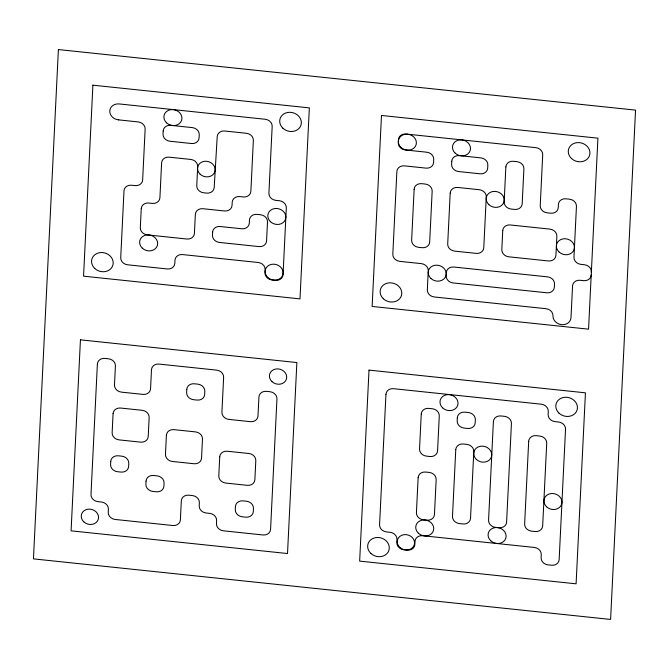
<?xml version="1.0" encoding="UTF-8"?>
<svg xmlns="http://www.w3.org/2000/svg" width="669" height="669" viewBox="0 0 669 669"><rect width="100%" height="100%" fill="white"/><g stroke="black" fill="none" stroke-linecap="round" stroke-linejoin="round"><path stroke-width="1" d="M118.446 119.851L138.24 121.934A7.292 6.33 16.1 0 1 145.148 129.058L142.648 179.986A7.292 6.33 16.1 0 1 135.121 185.597L131.517 185.221A7.292 6.33 16.1 0 0 123.991 190.824L120.721 257.674A7.292 6.33 16.1 0 0 127.62 264.799L167.3 268.963A7.292 6.33 16.1 0 0 174.826 263.352L174.985 260.166A7.292 6.33 16.1 0 1 182.512 254.563L258.259 262.507A7.292 6.33 16.1 0 1 265.158 269.632L265.008 272.818A7.292 6.33 16.1 0 0 271.907 279.935L275.519 280.319A7.292 6.33 16.1 0 0 283.046 274.708L286.315 207.858A7.292 6.33 16.1 0 0 279.416 200.733L275.804 200.357A7.292 6.33 16.1 0 1 268.905 193.232L272.174 126.382A7.292 6.33 16.1 0 0 265.275 119.266L119.182 103.929A9.115 7.919 16.1 0 0 109.766 111.096A9.115 7.919 16.1 0 0 118.748 119.876M591.371 271.865A7.292 6.33 16.1 0 0 584.472 264.74L580.859 264.364A7.292 6.33 16.1 0 1 573.96 257.239L576.452 206.311A7.292 6.33 16.1 0 0 569.553 199.186L565.941 198.802A7.292 6.33 16.1 0 0 558.414 204.413L558.264 207.599A7.292 6.33 16.1 0 1 550.738 213.21L547.125 212.826A7.292 6.33 16.1 0 1 540.226 205.709L542.718 154.773A7.292 6.33 16.1 0 0 535.819 147.648L405.958 134.026A7.292 6.33 16.1 0 0 398.431 139.637L398.272 142.815A7.292 6.33 16.1 0 0 405.18 149.94L426.822 152.214A7.292 6.33 16.1 0 1 433.721 159.339L433.571 162.517A7.292 6.33 16.1 0 1 426.044 168.128L404.394 165.853A7.292 6.33 16.1 0 0 396.868 171.465L392.82 254.228A7.292 6.33 16.1 0 0 399.719 261.353L421.361 263.628A7.292 6.33 16.1 0 1 428.269 270.744L427.332 289.844A7.292 6.33 16.1 0 0 434.231 296.969L546.055 308.702A7.292 6.33 16.1 0 1 552.962 315.801A9.115 7.919 16.1 0 0 561.609 324.666A9.115 7.919 16.1 0 0 571 317.65L572.555 285.889A7.292 6.33 16.1 0 1 580.082 280.278L583.686 280.654A7.292 6.33 16.1 0 0 591.212 275.051M58.395 49.565L33.45 558.874L610.605 619.435L635.55 110.126L58.395 49.565M80.439 339.835L71.081 530.835L287.511 553.539L296.869 362.548L80.439 339.835M92.907 85.18L83.558 276.172L299.988 298.884L309.346 107.885L92.907 85.18M97.381 364.011L90.992 494.525A7.292 6.33 16.1 0 0 97.891 501.65L101.496 502.026A7.292 6.33 16.1 0 1 108.403 509.151L108.244 512.337A7.292 6.33 16.1 0 0 115.143 519.453L172.861 525.516A7.292 6.33 16.1 0 0 180.387 519.905L181.324 500.805A7.292 6.33 16.1 0 1 188.85 495.194L192.455 495.57A7.292 6.33 16.1 0 1 199.362 502.695L199.203 505.881A7.292 6.33 16.1 0 0 206.111 513.006L209.715 513.382A7.292 6.33 16.1 0 1 216.614 520.507L216.463 523.685A7.292 6.33 16.1 0 0 223.362 530.81L263.042 534.974A7.292 6.33 16.1 0 0 270.569 529.363L276.958 398.849A7.292 6.33 16.1 0 0 270.059 391.733L266.454 391.348A7.292 6.33 16.1 0 0 258.928 396.96L257.991 416.059A7.292 6.33 16.1 0 1 250.465 421.671L228.823 419.396A7.292 6.33 16.1 0 1 221.916 412.271L223.63 377.257A7.292 6.33 16.1 0 0 216.731 370.133L159.013 364.078A7.292 6.33 16.1 0 0 151.487 369.689L150.55 388.789A7.292 6.33 16.1 0 1 143.024 394.401L121.382 392.126A7.292 6.33 16.1 0 1 114.483 385.001L115.419 365.901A7.292 6.33 16.1 0 0 108.512 358.785L104.908 358.4A7.292 6.33 16.1 0 0 97.381 364.011M110.736 461.401L110.586 464.587A7.292 6.33 16.1 0 0 117.485 471.712L121.097 472.088A7.292 6.33 16.1 0 0 128.624 466.477L128.774 463.291A7.292 6.33 16.1 0 0 121.875 456.174L118.262 455.79A7.292 6.33 16.1 0 0 110.736 461.401M113.078 413.651L112.141 432.751A7.292 6.33 16.1 0 0 119.049 439.876L140.691 442.15A7.292 6.33 16.1 0 0 148.217 436.539L149.154 417.439A7.292 6.33 16.1 0 0 142.246 410.314L120.604 408.04A7.292 6.33 16.1 0 0 113.078 413.651M141.251 208.636L140.314 227.736A7.292 6.33 16.1 0 0 147.213 234.861L186.894 239.025A7.292 6.33 16.1 0 0 194.42 233.414L195.356 214.314A7.292 6.33 16.1 0 1 202.883 208.703L224.525 210.978A7.292 6.33 16.1 0 0 232.051 205.366L232.21 202.18A7.292 6.33 16.1 0 1 239.736 196.569L243.34 196.954A7.292 6.33 16.1 0 0 250.867 191.342L253.359 140.406A7.292 6.33 16.1 0 0 246.46 133.29L224.734 131.007A7.292 6.33 16.1 0 0 217.216 136.543L214.197 187.496A7.292 6.33 16.1 0 1 206.671 193.107L203.66 192.789A7.292 6.33 16.1 0 1 196.761 185.664L197.698 166.564A7.292 6.33 16.1 0 0 190.79 159.439L169.148 157.173A7.292 6.33 16.1 0 0 161.622 162.776L159.908 197.798A7.292 6.33 16.1 0 1 152.381 203.401L148.777 203.025A7.292 6.33 16.1 0 0 141.251 208.636M146.034 481.103L145.875 484.289A7.292 6.33 16.1 0 0 152.775 491.406L156.387 491.79A7.292 6.33 16.1 0 0 163.913 486.179L164.064 482.993A7.292 6.33 16.1 0 0 157.165 475.868L153.561 475.492A7.292 6.33 16.1 0 0 146.034 481.103M163.186 130.948L163.027 134.135A7.292 6.33 16.1 0 0 169.926 141.251L191.568 143.526A7.292 6.33 16.1 0 0 199.094 137.914L199.253 134.728A7.292 6.33 16.1 0 0 192.354 127.612L170.712 125.337A7.292 6.33 16.1 0 0 163.186 130.948M166.405 435.243L165.469 454.343A7.292 6.33 16.1 0 0 172.376 461.468L194.018 463.742A7.292 6.33 16.1 0 0 201.545 458.131L202.481 439.031A7.292 6.33 16.1 0 0 195.574 431.906L173.932 429.64A7.292 6.33 16.1 0 0 166.405 435.243M186.785 389.391L186.626 392.578A7.292 6.33 16.1 0 0 193.525 399.694L197.138 400.079A7.292 6.33 16.1 0 0 204.664 394.467L204.814 391.281A7.292 6.33 16.1 0 0 197.915 384.157L194.311 383.78A7.292 6.33 16.1 0 0 186.785 389.391M212.617 232.118L212.458 235.304A7.292 6.33 16.1 0 0 219.357 242.429L259.037 246.593A7.292 6.33 16.1 0 0 266.563 240.982L267.5 221.882A7.292 6.33 16.1 0 0 260.601 214.757L256.988 214.381A7.292 6.33 16.1 0 0 249.462 219.992L249.311 223.17A7.292 6.33 16.1 0 1 241.785 228.781L220.143 226.515A7.292 6.33 16.1 0 0 212.617 232.118M219.733 456.843L218.796 475.943A7.292 6.33 16.1 0 0 225.704 483.06L247.346 485.334A7.292 6.33 16.1 0 0 254.872 479.723L255.809 460.623A7.292 6.33 16.1 0 0 248.901 453.498L227.259 451.232A7.292 6.33 16.1 0 0 219.733 456.843M235.429 506.483L235.279 509.661A7.292 6.33 16.1 0 0 242.178 516.786L245.791 517.17A7.292 6.33 16.1 0 0 253.317 511.559L253.467 508.373A7.292 6.33 16.1 0 0 246.568 501.248L242.956 500.872A7.292 6.33 16.1 0 0 235.429 506.483M369.012 370.116L359.654 561.115L576.093 583.82L585.442 392.828L369.012 370.116M381.489 115.461L372.131 306.452L588.561 329.165L597.919 138.165L381.489 115.461M385.954 394.292L379.566 524.805A7.292 6.33 16.1 0 0 386.465 531.93L390.077 532.307A7.292 6.33 16.1 0 1 396.976 539.431L396.826 542.618A7.292 6.33 16.1 0 0 403.725 549.734L407.329 550.119A7.292 6.33 16.1 0 0 414.855 544.507L415.014 541.321A7.292 6.33 16.1 0 1 422.54 535.71L534.364 547.451A7.292 6.33 16.1 0 1 541.263 554.568L541.112 557.754A7.292 6.33 16.1 0 0 548.011 564.879L551.624 565.255A7.292 6.33 16.1 0 0 559.15 559.644L565.539 429.13A7.292 6.33 16.1 0 0 558.64 422.014L555.027 421.629A7.292 6.33 16.1 0 1 548.128 414.512L548.279 411.326A7.292 6.33 16.1 0 0 541.38 404.201L393.481 388.681A7.292 6.33 16.1 0 0 385.954 394.292M414.128 189.277L411.636 240.204A7.292 6.33 16.1 0 0 418.535 247.329L422.147 247.706A7.292 6.33 16.1 0 0 429.674 242.103L432.166 191.167A7.292 6.33 16.1 0 0 425.258 184.042L421.654 183.666A7.292 6.33 16.1 0 0 414.128 189.277M418.133 477.658L416.419 512.671A7.292 6.33 16.1 0 0 423.318 519.796L426.931 520.173A7.292 6.33 16.1 0 0 434.457 514.57L436.171 479.548A7.292 6.33 16.1 0 0 429.264 472.431L425.66 472.046A7.292 6.33 16.1 0 0 418.133 477.658M421.253 413.994L419.538 449.008A7.292 6.33 16.1 0 0 426.437 456.133L430.042 456.509A7.292 6.33 16.1 0 0 437.568 450.906L439.282 415.884A7.292 6.33 16.1 0 0 432.383 408.759L428.779 408.383A7.292 6.33 16.1 0 0 421.253 413.994M446.298 272.643L446.148 275.82A7.292 6.33 16.1 0 0 453.047 282.945L546.841 292.788A7.292 6.33 16.1 0 0 554.367 287.177L554.517 283.999A7.292 6.33 16.1 0 0 547.618 276.874L453.825 267.031A7.292 6.33 16.1 0 0 446.298 272.643M450.204 193.057L447.703 243.993A7.292 6.33 16.1 0 0 454.611 251.118L476.253 253.384A7.292 6.33 16.1 0 0 483.779 247.781L486.271 196.845A7.292 6.33 16.1 0 0 479.372 189.72L457.73 187.454A7.292 6.33 16.1 0 0 450.204 193.057M451.759 161.229L451.6 164.407A7.292 6.33 16.1 0 0 458.508 171.532L480.15 173.806A7.292 6.33 16.1 0 0 487.676 168.195L487.835 165.009A7.292 6.33 16.1 0 0 480.927 157.892L459.285 155.618A7.292 6.33 16.1 0 0 451.759 161.229M455.765 449.61L452.487 516.46A7.292 6.33 16.1 0 0 459.394 523.584L462.998 523.961A7.292 6.33 16.1 0 0 470.524 518.35L473.803 451.5A7.292 6.33 16.1 0 0 466.895 444.383L463.291 443.999A7.292 6.33 16.1 0 0 455.765 449.61M457.32 417.782L457.17 420.96A7.292 6.33 16.1 0 0 464.069 428.085L467.673 428.461A7.292 6.33 16.1 0 0 475.199 422.858L475.358 419.672A7.292 6.33 16.1 0 0 468.459 412.547L464.846 412.171A7.292 6.33 16.1 0 0 457.32 417.782M493.396 421.562L488.562 520.248A7.292 6.33 16.1 0 0 495.461 527.364L499.074 527.749A7.292 6.33 16.1 0 0 506.6 522.138L511.434 423.46A7.292 6.33 16.1 0 0 504.526 416.335L500.922 415.951A7.292 6.33 16.1 0 0 493.396 421.562M502.745 230.571L501.817 249.671A7.292 6.33 16.1 0 0 508.716 256.796L548.396 260.96A7.292 6.33 16.1 0 0 555.922 255.349L556.859 236.249A7.292 6.33 16.1 0 0 549.951 229.124L510.271 224.96A7.292 6.33 16.1 0 0 502.745 230.571M505.864 166.907L504.15 201.921A7.292 6.33 16.1 0 0 511.057 209.046L514.662 209.422A7.292 6.33 16.1 0 0 522.188 203.811L523.902 168.797A7.292 6.33 16.1 0 0 517.003 161.672L513.391 161.296A7.292 6.33 16.1 0 0 505.864 166.907M528.686 441.264L524.63 524.028A7.292 6.33 16.1 0 0 531.537 531.153L535.141 531.529A7.292 6.33 16.1 0 0 542.668 525.918L546.724 443.154A7.292 6.33 16.1 0 0 539.824 436.037L536.212 435.653A7.292 6.33 16.1 0 0 528.686 441.264M399.803 547.326A8.747 7.602 16.1 0 0 414.278 544.8A8.747 7.602 16.1 0 0 403.624 534.732A8.747 7.602 16.1 0 0 399.803 547.326M401.015 147.423A9.115 7.919 16.1 0 0 416.101 144.788A9.115 7.919 16.1 0 0 404.996 134.302A9.115 7.919 16.1 0 0 401.015 147.423M559.05 251.996A9.115 7.919 16.1 0 0 574.136 249.361A9.115 7.919 16.1 0 0 563.03 238.875A9.115 7.919 16.1 0 0 559.05 251.996M267.751 277.418A9.115 7.919 16.1 0 0 282.828 274.783A9.115 7.919 16.1 0 0 271.731 264.305A9.115 7.919 16.1 0 0 267.751 277.418M490.737 540.786A9.115 7.919 16.1 0 0 505.814 538.152A9.115 7.919 16.1 0 0 494.717 527.665A9.115 7.919 16.1 0 0 490.737 540.786M418.376 533.193A9.115 7.919 16.1 0 0 433.462 530.559A9.115 7.919 16.1 0 0 422.356 520.081A9.115 7.919 16.1 0 0 418.376 533.193M442.644 407.873A9.115 7.919 16.1 0 0 457.73 405.238A9.115 7.919 16.1 0 0 446.624 394.752A9.115 7.919 16.1 0 0 442.644 407.873M476.378 459.411A9.115 7.919 16.1 0 0 491.464 456.776A9.115 7.919 16.1 0 0 480.359 446.29A9.115 7.919 16.1 0 0 476.378 459.411M546.573 506.768A9.115 7.919 16.1 0 0 561.659 504.133A9.115 7.919 16.1 0 0 550.554 493.647A9.115 7.919 16.1 0 0 546.573 506.768M270.477 221.715A9.115 7.919 16.1 0 0 285.563 219.081A9.115 7.919 16.1 0 0 274.457 208.594A9.115 7.919 16.1 0 0 270.477 221.715M166.548 122.82A9.115 7.919 16.1 0 0 181.633 120.186A9.115 7.919 16.1 0 0 170.528 109.699A9.115 7.919 16.1 0 0 166.548 122.82M142.28 248.14A9.115 7.919 16.1 0 0 157.366 245.506A9.115 7.919 16.1 0 0 146.26 235.02A9.115 7.919 16.1 0 0 142.28 248.14M430.861 278.421A9.115 7.919 16.1 0 0 445.939 275.787A9.115 7.919 16.1 0 0 434.833 265.3A9.115 7.919 16.1 0 0 430.861 278.421M455.121 153.101A9.115 7.919 16.1 0 0 470.207 150.466A9.115 7.919 16.1 0 0 459.101 139.98A9.115 7.919 16.1 0 0 455.121 153.101M488.855 204.639A9.115 7.919 16.1 0 0 503.941 201.996A9.115 7.919 16.1 0 0 492.836 191.518A9.115 7.919 16.1 0 0 488.855 204.639M271.957 381.614A8.747 7.602 16.1 0 0 286.432 379.08A8.747 7.602 16.1 0 0 275.77 369.02A8.747 7.602 16.1 0 0 271.957 381.614M83.801 521.853A8.747 7.602 16.1 0 0 98.276 519.32A8.747 7.602 16.1 0 0 87.614 509.251A8.747 7.602 16.1 0 0 83.801 521.853M200.123 174.199A8.914 7.744 16.1 0 0 214.874 171.624A8.914 7.744 16.1 0 0 204.012 161.371A8.914 7.744 16.1 0 0 200.123 174.199M559.008 413.158A10.938 9.5 16.1 0 0 577.104 409.988A10.938 9.5 16.1 0 0 563.783 397.411A10.938 9.5 16.1 0 0 559.008 413.158M370.852 553.388A10.938 9.5 16.1 0 0 388.948 550.227A10.938 9.5 16.1 0 0 375.627 537.642A10.938 9.5 16.1 0 0 370.852 553.388M571.477 158.494A10.938 9.5 16.1 0 0 589.581 155.333A10.938 9.5 16.1 0 0 576.252 142.748A10.938 9.5 16.1 0 0 571.477 158.494M383.32 298.734A10.938 9.5 16.1 0 0 401.425 295.573A10.938 9.5 16.1 0 0 388.095 282.987A10.938 9.5 16.1 0 0 383.32 298.734M282.903 128.214A10.938 9.5 16.1 0 0 301 125.053A10.938 9.5 16.1 0 0 287.678 112.467A10.938 9.5 16.1 0 0 282.903 128.214M94.747 268.453A10.938 9.5 16.1 0 0 112.844 265.292A10.938 9.5 16.1 0 0 99.522 252.706A10.938 9.5 16.1 0 0 94.747 268.453"/></g></svg>
